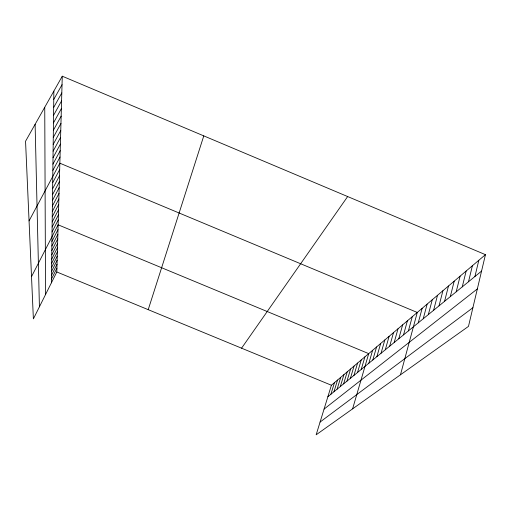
<?xml version="1.0" encoding="UTF-8"?>
<svg xmlns="http://www.w3.org/2000/svg" width="511" height="511" viewBox="0 0 511 511"><rect width="100%" height="100%" fill="white"/><g stroke="black" fill="none" stroke-linecap="round" stroke-linejoin="round"><path stroke-width="0.77" d="M51.394 282.832L53.872 91.079M62.272 76.203L25.55 141.247L33.381 318.883L56.817 271.967L62.272 76.203L485.45 254.663L468.478 326.388L316.156 434.797L331.409 385.243L485.45 254.663M474.93 276.502L478.826 260.278M468.498 281.765L472.394 265.733M462.257 286.869L466.153 271.022M456.195 291.826L460.098 276.157M450.306 296.635L454.209 281.146M444.583 301.311L448.486 286M439.026 305.859L442.922 290.714M433.615 310.279L437.512 295.301M428.359 314.578L432.249 299.765M423.242 318.762L427.119 304.109M418.253 322.837L422.131 308.337M400.471 374.793L417.27 312.464L59.851 163.188L29.063 220.893M408.404 330.892L412.256 316.711M403.537 334.871L407.382 320.844M398.797 338.748L402.63 324.868M394.185 342.517L398.005 328.79M389.689 346.19L393.496 332.61M385.307 349.773L389.107 336.334M381.04 353.261L384.821 339.968M376.882 356.665L380.644 343.507M372.819 359.98L376.569 346.963M368.859 363.219L372.596 350.335M352.609 408.857L368.712 353.625L58.133 224.814L31.522 276.623M361.22 369.466L364.918 356.838M357.534 372.481L361.22 359.974M350.412 378.3L354.066 366.036M353.931 375.425L357.604 363.04M346.975 381.11L350.61 368.968M343.616 383.857L347.231 371.829M340.326 386.546L343.929 374.633M333.964 391.745L337.535 380.05M337.113 389.171L340.696 377.373M330.892 394.262L334.443 382.675M148.216 309.666L203.78 135.881M51.439 279.102L56.925 268.141M51.541 271.386L57.149 260.24M51.49 275.282L57.034 264.232M51.643 263.325L57.379 251.98M51.592 267.4L57.258 256.158M51.7 259.154L57.494 247.714M51.809 250.518L57.743 238.873M51.752 254.887L57.615 243.345M51.867 246.047L57.871 234.3M51.93 241.467L57.998 229.611M52.052 231.968L58.273 219.896M52.116 227.044L58.414 214.856M52.25 216.811L58.701 204.4M52.179 221.991L58.554 209.695M52.314 211.497L58.854 198.964M52.384 206.042L59.008 193.394M52.461 200.44L59.167 187.671M52.531 194.685L59.333 181.795M52.607 188.776L59.5 175.765M52.69 182.708L59.672 169.563M52.85 170.399L60.023 157.005M52.927 164.172L60.202 150.656M53.01 157.778L60.381 144.128M53.099 151.199L60.566 137.421M53.182 144.434L60.758 130.522M53.272 137.472L60.956 123.432M53.368 130.305L61.16 116.131M53.463 122.927L61.371 108.613M53.559 115.326L61.588 100.878M53.661 107.489L61.812 92.9M53.764 99.415L62.035 84.679M241.569 348.183L347.652 196.55M327.877 396.721L481.566 271.079M324.063 409.107L477.344 288.919M320.078 422.048L472.899 307.724M56.817 271.967L331.409 385.243M35.112 124.307L39.411 306.811M44.744 107.259L45.536 294.553"/></g></svg>
